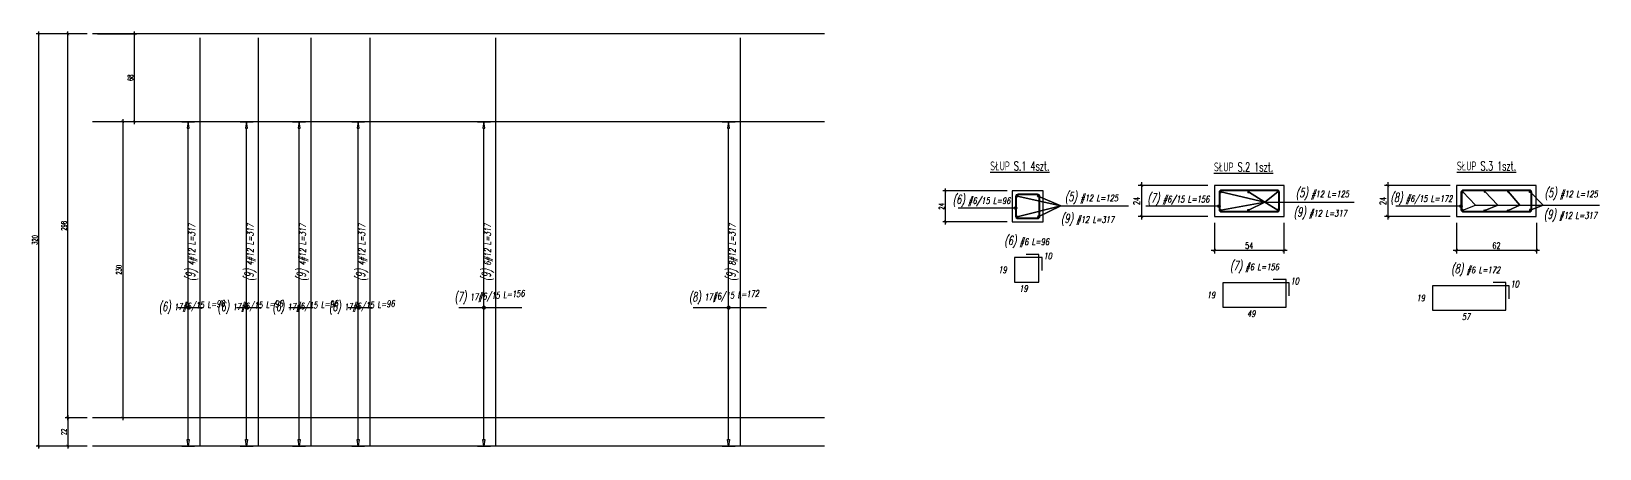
# Model space of a CAD drawing. Header units: millimetres. Extents: x 31098 to 33510, y -57712 to -56998.
# Drawn here: x 31098 to 32316, y -57439 to -57115 of the extents above; entities that cross this region are included whole.
import ezdxf
from ezdxf.enums import TextEntityAlignment as Align

# ---------------------------------------------------------------- set-up
doc = ezdxf.new("R2010")
doc.units = ezdxf.units.MM
doc.header["$LTSCALE"] = 50
doc.layers.get('Defpoints').update_dxf_attribs({"color": 251})
doc.layers.add('__NIEDRUK__', color=54, linetype='Continuous', plot=False)
for name, color, linetype in [('K-ODNOSNIK', 8, 'Continuous'), ('K-SCIANY', 2, 'Continuous'), ('K-TEXT 2.8mm', 101, 'Continuous'), ('K-UWAGI', 1, 'Continuous'), ('K-WYMIARY', 1, 'Continuous'), ('K-ZBROJ_06', 101, 'Continuous'), ('K-ZBROJ_12', 161, 'Continuous'), ('ZBROJA_NIEZLICZAC', 255, 'Continuous'), ('ZBROJA_PRET', 161, 'Continuous'), ('ZBROJA_RZUTPR', 141, 'Continuous'), ('ZBROJA_RZUTPR1', 255, 'Continuous'), ('ZBROJA_ZASIEG', 253, 'Continuous'), ('ZBROJA_ZLICZAC', 125, 'Continuous')]:
    doc.layers.add(name, color=color, linetype=linetype)
doc.styles.add('STYL_ZBROJA', font='romanszb.shx', dxfattribs={"width": 0.65, "oblique": 12})
doc.styles.add('text 2.8mm', font='romans.shx', dxfattribs={"width": 0.65})
doc.styles.add('WYM1', font='romanszb.shx', dxfattribs={"width": 0.6})
doc.dimstyles.new('CM100', dxfattribs={"dimscale": 5, "dimtxt": 2, "dimasz": 1, "dimexe": 1, "dimexo": 2, "dimgap": 0.5, "dimtad": 1, "dimrnd": 0.5, "dimdsep": 46, "dimtxsty": 'WYM1', "dimblk": 'OBLIQUE', "dimcen": 0, "dimdle": 1, "dimclrd": 253, "dimclre": 251, "dimclrt": 30, "dimadec": 0, "dimazin": 0, "dimtfac": 1, "dimtix": 1, "dimtmove": 0, "dimatfit": 0, "dimfxl": 1, "dimtfillclr": 256, "dimtolj": 1, "dimarcsym": 0})

# ---------------------------------------------------------------- blocks, each defined once
blk = doc.blocks.new('_ArchTick')
at = {"color": 0, "linetype": 'ByBlock', "const_width": 0.15}
blk.add_lwpolyline([(-0.5, -0.5), (0.5, 0.5)], dxfattribs=at)
blk = doc.blocks.new('*D79')
at = {"layer": 'Defpoints', "color": 0, "transparency": 16777216}
for p in [(32016.9, -57258.2), (32070.9, -57258.2), (32016.9, -57284.6)]:
    blk.add_point(p, dxfattribs=at)
at = {"layer": 'K-WYMIARY', "color": 251, "lineweight": -2, "transparency": 16777216}
for p, q in [((32016.9, -57263.2), (32016.9, -57287.1)), ((32070.9, -57263.2), (32070.9, -57287.1))]:
    blk.add_line(p, q, dxfattribs=at)
at = {"layer": 'K-WYMIARY', "color": 253, "lineweight": -2, "transparency": 16777216}
blk.add_line((32073.4, -57284.6), (32014.4, -57284.6), dxfattribs=at)
at = {"layer": 'K-WYMIARY', "color": 253, "lineweight": -2, "transparency": 16777216, "xscale": 2.5, "yscale": 2.5, "zscale": 2.5, "rotation": 180}
blk.add_blockref('_ArchTick', (32016.9, -57284.6), dxfattribs=at)
at = {"layer": 'K-WYMIARY', "color": 253, "lineweight": -2, "transparency": 16777216, "xscale": 2.5, "yscale": 2.5, "zscale": 2.5}
blk.add_blockref('_ArchTick', (32070.9, -57284.6), dxfattribs=at)
at = {"layer": 'K-WYMIARY', "color": 30, "transparency": 16777216, "insert": (32043.9, -57280.9), "char_height": 5, "attachment_point": 5, "style": 'WYM1'}
blk.add_mtext('\\A1;54', dxfattribs=at)
blk = doc.blocks.new('A$C392df230')
h = blk.add_hatch()
h.set_pattern_fill('ANGLE', color=256, scale=0.025)
h.set_pattern_definition([(360, (-2880.4701, 5517.13781), (-5e-64, 0.174625), [0.127, -0.047625]), (90, (-2880.4701, 5517.13781), (-0.174625, 1e-17), [0.127, -0.047625])])
h.paths.add_polyline_path([(0.5, 0, 1), (-0.5, 0, 1)])
blk.add_circle((0, 0), 0.5)
blk = doc.blocks.new('*D80')
at = {"layer": 'Defpoints', "color": 0, "transparency": 16777216}
for p in [(32016.9, -57234.2), (31960.3, -57258.2), (32016.9, -57258.2)]:
    blk.add_point(p, dxfattribs=at)
at = {"layer": 'K-WYMIARY', "color": 251, "lineweight": -2, "transparency": 16777216}
for p, q in [((32011.9, -57234.2), (31957.8, -57234.2)), ((32011.9, -57258.2), (31957.8, -57258.2))]:
    blk.add_line(p, q, dxfattribs=at)
at = {"layer": 'K-WYMIARY', "color": 253, "lineweight": -2, "transparency": 16777216}
blk.add_line((31960.3, -57231.7), (31960.3, -57260.7), dxfattribs=at)
at = {"layer": 'K-WYMIARY', "color": 253, "lineweight": -2, "transparency": 16777216, "xscale": 2.5, "yscale": 2.5, "zscale": 2.5}
for p, rotation in [((31960.3, -57234.2), 90), ((31960.3, -57258.2), 270)]:
    blk.add_blockref('_ArchTick', p, dxfattribs=dict(at, rotation=rotation))
at = {"layer": 'K-WYMIARY', "color": 30, "transparency": 16777216, "insert": (31956.5, -57246.2), "char_height": 5, "attachment_point": 5, "rotation": 90, "style": 'WYM1'}
blk.add_mtext('\\A1;24', dxfattribs=at)
blk = doc.blocks.new('*D83')
at = {"layer": 'Defpoints', "color": 0, "transparency": 16777216}
for p in [(32204.9, -57258.2), (32266.9, -57258.2), (32204.9, -57284.6)]:
    blk.add_point(p, dxfattribs=at)
at = {"layer": 'K-WYMIARY', "color": 251, "lineweight": -2, "transparency": 16777216}
for p, q in [((32204.9, -57263.2), (32204.9, -57287.1)), ((32266.9, -57263.2), (32266.9, -57287.1))]:
    blk.add_line(p, q, dxfattribs=at)
at = {"layer": 'K-WYMIARY', "color": 253, "lineweight": -2, "transparency": 16777216}
blk.add_line((32269.4, -57284.6), (32202.4, -57284.6), dxfattribs=at)
at = {"layer": 'K-WYMIARY', "color": 253, "lineweight": -2, "transparency": 16777216, "xscale": 2.5, "yscale": 2.5, "zscale": 2.5, "rotation": 180}
blk.add_blockref('_ArchTick', (32204.9, -57284.6), dxfattribs=at)
at = {"layer": 'K-WYMIARY', "color": 253, "lineweight": -2, "transparency": 16777216, "xscale": 2.5, "yscale": 2.5, "zscale": 2.5}
blk.add_blockref('_ArchTick', (32266.9, -57284.6), dxfattribs=at)
at = {"layer": 'K-WYMIARY', "color": 30, "transparency": 16777216, "insert": (32235.9, -57280.9), "char_height": 5, "attachment_point": 5, "style": 'WYM1'}
blk.add_mtext('\\A1;62', dxfattribs=at)
blk = doc.blocks.new('*D84')
at = {"layer": 'Defpoints', "color": 0, "transparency": 16777216}
for p in [(32204.9, -57234.2), (32151.5, -57258.2), (32204.9, -57258.2)]:
    blk.add_point(p, dxfattribs=at)
at = {"layer": 'K-WYMIARY', "color": 251, "lineweight": -2, "transparency": 16777216}
for p, q in [((32199.9, -57234.2), (32149, -57234.2)), ((32199.9, -57258.2), (32149, -57258.2))]:
    blk.add_line(p, q, dxfattribs=at)
at = {"layer": 'K-WYMIARY', "color": 253, "lineweight": -2, "transparency": 16777216}
blk.add_line((32151.5, -57231.7), (32151.5, -57260.7), dxfattribs=at)
at = {"layer": 'K-WYMIARY', "color": 253, "lineweight": -2, "transparency": 16777216, "xscale": 2.5, "yscale": 2.5, "zscale": 2.5}
for p, rotation in [((32151.5, -57234.2), 90), ((32151.5, -57258.2), 270)]:
    blk.add_blockref('_ArchTick', p, dxfattribs=dict(at, rotation=rotation))
at = {"layer": 'K-WYMIARY', "color": 30, "transparency": 16777216, "insert": (32147.8, -57246.2), "char_height": 5, "attachment_point": 5, "rotation": 90, "style": 'WYM1'}
blk.add_mtext('\\A1;24', dxfattribs=at)
blk = doc.blocks.new('*D85')
at = {"layer": 'Defpoints', "color": 0, "transparency": 16777216}
for p in [(31859.9, -57238.4), (31807.9, -57262.4), (31859.9, -57262.4)]:
    blk.add_point(p, dxfattribs=at)
at = {"layer": 'K-WYMIARY', "color": 251, "lineweight": -2, "transparency": 16777216}
for p, q in [((31855.9, -57238.4), (31805.9, -57238.4)), ((31855.9, -57262.4), (31805.9, -57262.4))]:
    blk.add_line(p, q, dxfattribs=at)
at = {"layer": 'K-WYMIARY', "color": 253, "lineweight": -2, "transparency": 16777216}
blk.add_line((31807.9, -57236.4), (31807.9, -57264.4), dxfattribs=at)
at = {"layer": 'K-WYMIARY', "color": 253, "lineweight": -2, "transparency": 16777216, "xscale": 2, "yscale": 2, "zscale": 2}
for p, rotation in [((31807.9, -57238.4), 90), ((31807.9, -57262.4), 270)]:
    blk.add_blockref('_ArchTick', p, dxfattribs=dict(at, rotation=rotation))
at = {"layer": 'K-WYMIARY', "color": 30, "transparency": 16777216, "insert": (31804.9, -57250.4), "char_height": 4, "attachment_point": 5, "rotation": 90, "style": 'WYM1'}
blk.add_mtext('\\A1;24', dxfattribs=at)
blk = doc.blocks.new('*D92')
at = {"layer": 'Defpoints', "color": 0, "transparency": 16777216}
for p in [(31145.6, -57116.5), (31103.8, -57436.5), (31145.6, -57436.5)]:
    blk.add_point(p, dxfattribs=at)
at = {"layer": 'K-WYMIARY', "color": 251, "lineweight": -2, "transparency": 16777216}
for p, q in [((31141.6, -57116.5), (31101.8, -57116.5)), ((31141.6, -57436.5), (31101.8, -57436.5))]:
    blk.add_line(p, q, dxfattribs=at)
at = {"layer": 'K-WYMIARY', "color": 253, "lineweight": -2, "transparency": 16777216}
blk.add_line((31103.8, -57114.5), (31103.8, -57438.5), dxfattribs=at)
at = {"layer": 'K-WYMIARY', "color": 253, "lineweight": -2, "transparency": 16777216, "xscale": 2, "yscale": 2, "zscale": 2}
for p, rotation in [((31103.8, -57116.5), 90), ((31103.8, -57436.5), 270)]:
    blk.add_blockref('_ArchTick', p, dxfattribs=dict(at, rotation=rotation))
at = {"layer": 'K-WYMIARY', "color": 30, "transparency": 16777216, "insert": (31100.8, -57276.5), "char_height": 4, "attachment_point": 5, "rotation": 90, "style": 'WYM1'}
blk.add_mtext('\\A1;320', dxfattribs=at)
blk = doc.blocks.new('*D93')
at = {"layer": 'Defpoints', "color": 0, "transparency": 16777216}
for p in [(31126.5, -57116.5), (31145.6, -57116.5), (31145.6, -57414.5)]:
    blk.add_point(p, dxfattribs=at)
at = {"layer": 'K-WYMIARY', "color": 251, "lineweight": -2, "transparency": 16777216}
for p, q in [((31141.6, -57116.5), (31124.5, -57116.5)), ((31141.6, -57414.5), (31124.5, -57414.5))]:
    blk.add_line(p, q, dxfattribs=at)
at = {"layer": 'K-WYMIARY', "color": 253, "lineweight": -2, "transparency": 16777216}
blk.add_line((31126.5, -57416.5), (31126.5, -57114.5), dxfattribs=at)
at = {"layer": 'K-WYMIARY', "color": 253, "lineweight": -2, "transparency": 16777216, "xscale": 2, "yscale": 2, "zscale": 2}
for p, rotation in [((31126.5, -57116.5), 90), ((31126.5, -57414.5), 270)]:
    blk.add_blockref('_ArchTick', p, dxfattribs=dict(at, rotation=rotation))
at = {"layer": 'K-WYMIARY', "color": 30, "transparency": 16777216, "insert": (31123.5, -57265.5), "char_height": 4, "attachment_point": 5, "rotation": 90, "style": 'WYM1'}
blk.add_mtext('\\A1;298', dxfattribs=at)
blk = doc.blocks.new('*D94')
at = {"layer": 'Defpoints', "color": 0, "transparency": 16777216}
for p in [(31145.6, -57414.5), (31126.5, -57436.5), (31145.6, -57436.5)]:
    blk.add_point(p, dxfattribs=at)
at = {"layer": 'K-WYMIARY', "color": 251, "lineweight": -2, "transparency": 16777216}
for p, q in [((31141.6, -57414.5), (31124.5, -57414.5)), ((31141.6, -57436.5), (31124.5, -57436.5))]:
    blk.add_line(p, q, dxfattribs=at)
at = {"layer": 'K-WYMIARY', "color": 253, "lineweight": -2, "transparency": 16777216}
blk.add_line((31126.5, -57412.5), (31126.5, -57438.5), dxfattribs=at)
at = {"layer": 'K-WYMIARY', "color": 253, "lineweight": -2, "transparency": 16777216, "xscale": 2, "yscale": 2, "zscale": 2}
for p, rotation in [((31126.5, -57414.5), 90), ((31126.5, -57436.5), 270)]:
    blk.add_blockref('_ArchTick', p, dxfattribs=dict(at, rotation=rotation))
at = {"layer": 'K-WYMIARY', "color": 30, "transparency": 16777216, "insert": (31123.5, -57425.5), "char_height": 4, "attachment_point": 5, "rotation": 90, "style": 'WYM1'}
blk.add_mtext('\\A1;22', dxfattribs=at)
blk = doc.blocks.new('*D97')
at = {"layer": 'Defpoints', "color": 0, "transparency": 16777216}
for p in [(31145.6, -57184.6), (31169.1, -57414.5), (31169.1, -57414.5)]:
    blk.add_point(p, dxfattribs=at)
at = {"layer": 'K-WYMIARY', "color": 251, "lineweight": -2, "transparency": 16777216}
for p, q in [((31149.6, -57184.6), (31171.1, -57184.6)), ((31173.1, -57414.5), (31171.1, -57414.5))]:
    blk.add_line(p, q, dxfattribs=at)
at = {"layer": 'K-WYMIARY', "color": 253, "lineweight": -2, "transparency": 16777216}
blk.add_line((31169.1, -57182.6), (31169.1, -57416.5), dxfattribs=at)
at = {"layer": 'K-WYMIARY', "color": 253, "lineweight": -2, "transparency": 16777216, "xscale": 2, "yscale": 2, "zscale": 2}
for p, rotation in [((31169.1, -57184.6), 90), ((31169.1, -57414.5), 270)]:
    blk.add_blockref('_ArchTick', p, dxfattribs=dict(at, rotation=rotation))
at = {"layer": 'K-WYMIARY', "color": 30, "transparency": 16777216, "insert": (31166.1, -57299.6), "char_height": 4, "attachment_point": 5, "rotation": 90, "style": 'WYM1'}
blk.add_mtext('\\A1;230', dxfattribs=at)
blk = doc.blocks.new('*D98')
at = {"layer": 'Defpoints', "color": 0, "transparency": 16777216}
for p in [(31145.6, -57116.5), (31149.6, -57184.6), (31178.1, -57184.6)]:
    blk.add_point(p, dxfattribs=at)
at = {"layer": 'K-WYMIARY', "color": 251, "lineweight": -2, "transparency": 16777216}
for p, q in [((31149.6, -57116.5), (31180.1, -57116.5)), ((31153.6, -57184.6), (31180.1, -57184.6))]:
    blk.add_line(p, q, dxfattribs=at)
at = {"layer": 'K-WYMIARY', "color": 253, "lineweight": -2, "transparency": 16777216}
blk.add_line((31178.1, -57114.5), (31178.1, -57186.6), dxfattribs=at)
at = {"layer": 'K-WYMIARY', "color": 253, "lineweight": -2, "transparency": 16777216, "xscale": 2, "yscale": 2, "zscale": 2}
for p, rotation in [((31178.1, -57116.5), 90), ((31178.1, -57184.6), 270)]:
    blk.add_blockref('_ArchTick', p, dxfattribs=dict(at, rotation=rotation))
at = {"layer": 'K-WYMIARY', "color": 30, "transparency": 16777216, "insert": (31175.1, -57150.6), "char_height": 4, "attachment_point": 5, "rotation": 90, "style": 'WYM1'}
blk.add_mtext('\\A1;68', dxfattribs=at)

msp = doc.modelspace()

# ---------------------------------------------------------------- linework, layer by layer
at = {"layer": '__NIEDRUK__'}
for points in [[(32022.448, -57254.108), (32065.448, -57254.108, 0.41421356), (32066.848, -57252.708), (32066.848, -57239.708, 0.41421356), (32065.448, -57238.308), (32022.448, -57238.308, 0.41421356), (32021.048, -57239.708), (32021.048, -57252.708, 0.41421356)], [(32210.351, -57254.108), (32261.351, -57254.108, 0.41421356), (32262.751, -57252.708), (32262.751, -57239.708, 0.41421356), (32261.351, -57238.308), (32210.351, -57238.308, 0.41421356), (32208.951, -57239.708), (32208.951, -57252.708, 0.41421356)], [(31864.429, -57259.323), (31879.429, -57259.323, 0.41421356), (31880.829, -57257.923), (31880.829, -57242.923, 0.41421356), (31879.429, -57241.523), (31864.429, -57241.523, 0.41421356), (31863.029, -57242.923), (31863.029, -57257.923, 0.41421356)]]:
    msp.add_lwpolyline(points, format="xyb", close=True, dxfattribs=at)
at = {"layer": 'K-ODNOSNIK'}
for points in [[(32056.153, -57247.24), (32043.282, -57239.148), (32056.153, -57247.24), (32043.282, -57253.267), (32056.153, -57247.24), (32066.119, -57239.148), (32056.153, -57247.24), (32021.777, -57239.148), (32056.153, -57247.24), (32066.119, -57253.267), (32056.153, -57247.24), (32021.777, -57253.267), (32056.153, -57247.24), (32125.411, -57247.24)], [(32209.68, -57239.148), (32219.713, -57249.426), (32236.975, -57249.426), (32226.794, -57238.808), (32236.975, -57249.426), (32254.089, -57249.426), (32244.908, -57238.808), (32254.089, -57249.426), (32272.056, -57249.426), (32262.022, -57239.148), (32272.056, -57249.426), (32294.944, -57249.426)], [(31862.429, -57251.711), (31817.961, -57251.711)], [(31897.631, -57250.057), (31880.1, -57242.363), (31897.631, -57250.057), (31863.758, -57242.363), (31897.631, -57250.057), (31880.1, -57258.483), (31897.631, -57250.057), (31863.758, -57258.483), (31897.631, -57250.057), (31950.092, -57250.057)], [(32020.448, -57250.194), (31963.564, -57250.194)], [(32208.351, -57250.194), (32157.773, -57250.194)], [(32209.68, -57253.267), (32219.713, -57249.426), (32236.975, -57249.426), (32226.794, -57253.608), (32236.975, -57249.426), (32254.089, -57249.426), (32244.908, -57253.608), (32254.089, -57249.426), (32272.056, -57249.426), (32262.022, -57253.267), (32272.056, -57249.426), (32316.035, -57249.426)]]:
    msp.add_lwpolyline(points, dxfattribs=at)
for centre in [(31862.429, -57251.711), (32020.448, -57250.194), (32208.351, -57250.194)]:
    msp.add_circle(centre, 1, dxfattribs=at)
at = {"layer": 'K-SCIANY'}
for points in [[(31859.929, -57262.423), (31883.929, -57262.423), (31883.929, -57238.423), (31859.929, -57238.423)], [(32016.948, -57258.208), (32070.948, -57258.208), (32070.948, -57234.208), (32016.948, -57234.208)], [(32204.851, -57258.208), (32266.851, -57258.208), (32266.851, -57234.208), (32204.851, -57234.208)]]:
    msp.add_lwpolyline(points, close=True, dxfattribs=at)
at = {"layer": 'K-UWAGI'}
for p, q in [((31714.127, -57116.507), (31145.637, -57116.507)), ((31714.127, -57184.647), (31145.637, -57184.647)), ((31714.127, -57414.507), (31145.637, -57414.507)), ((31714.127, -57436.507), (31145.637, -57436.507))]:
    msp.add_line(p, q, dxfattribs=at)
at = {"layer": 'K-ZBROJ_06'}
for points in [[(32022.448, -57254.708), (32065.448, -57254.708, 0.41421356), (32067.448, -57252.708), (32067.448, -57239.708, 0.41421356), (32065.448, -57237.708), (32022.448, -57237.708, 0.41421356), (32020.448, -57239.708), (32020.448, -57252.708, 0.41421356)], [(32210.351, -57254.708), (32261.351, -57254.708, 0.41421356), (32263.351, -57252.708), (32263.351, -57239.708, 0.41421356), (32261.351, -57237.708), (32210.351, -57237.708, 0.41421356), (32208.351, -57239.708), (32208.351, -57252.708, 0.41421356)], [(31864.429, -57259.923), (31879.429, -57259.923, 0.41421356), (31881.429, -57257.923), (31881.429, -57242.923, 0.41421356), (31879.429, -57240.923), (31864.429, -57240.923, 0.41421356), (31862.429, -57242.923), (31862.429, -57257.923, 0.41421356)]]:
    msp.add_lwpolyline(points, format="xyb", close=True, dxfattribs=at)
at = {"layer": 'ZBROJA_PRET'}
for p, q in [((31229.209, -57436.507), (31229.209, -57119.507)), ((31274.606, -57436.507), (31274.606, -57119.507)), ((31315.335, -57436.507), (31315.335, -57119.507)), ((31361.269, -57436.507), (31361.269, -57119.507)), ((31458.879, -57436.507), (31458.879, -57119.507)), ((31648.925, -57436.507), (31648.925, -57119.507)), ((31211.992, -57329.022), (31230.992, -57329.022)), ((31257.389, -57329.022), (31276.389, -57329.022)), ((31298.118, -57329.022), (31317.118, -57329.022)), ((31344.052, -57329.022), (31363.052, -57329.022)), ((31430.106, -57329.022), (31479.106, -57329.022)), ((31612.152, -57329.022), (31669.152, -57329.022))]:
    msp.add_line(p, q, dxfattribs=at)
at = {"layer": 'ZBROJA_RZUTPR'}
for points in [[(31883.092, -57300.213), (31883.092, -57290.213, 0.41421356), (31883.092, -57290.213), (31861.592, -57290.213, 0.41421356), (31861.592, -57290.213), (31861.592, -57309.213, 0.41421356), (31861.592, -57309.213), (31880.592, -57309.213, 0.41421356), (31880.592, -57309.213), (31880.592, -57287.713, 0.41421356), (31880.592, -57287.713), (31870.592, -57287.713)], [(32074.998, -57319.742), (32074.998, -57309.742, 0.41421356), (32074.998, -57309.742), (32023.498, -57309.742, 0.41421356), (32023.498, -57309.742), (32023.498, -57328.742, 0.41421356), (32023.498, -57328.742), (32072.498, -57328.742, 0.41421356), (32072.498, -57328.742), (32072.498, -57307.242, 0.41421356), (32072.498, -57307.242), (32062.498, -57307.242)], [(32245.799, -57322.085), (32245.799, -57312.085, 0.41421356), (32245.799, -57312.085), (32186.299, -57312.085, 0.41421356), (32186.299, -57312.085), (32186.299, -57331.085, 0.41421356), (32186.299, -57331.085), (32243.299, -57331.085, 0.41421356), (32243.299, -57331.085), (32243.299, -57309.585, 0.41421356), (32243.299, -57309.585), (32233.299, -57309.585)]]:
    msp.add_lwpolyline(points, format="xyb", dxfattribs=at)
at = {"layer": 'ZBROJA_ZASIEG'}
for p, q in [((31214.933, -57184.647), (31224.933, -57184.647)), ((31260.329, -57184.647), (31270.329, -57184.647)), ((31301.059, -57184.647), (31311.059, -57184.647)), ((31346.993, -57184.647), (31356.993, -57184.647)), ((31444.603, -57184.647), (31454.603, -57184.647)), ((31634.649, -57184.647), (31644.649, -57184.647)), ((31214.933, -57436.507), (31224.933, -57436.507)), ((31260.329, -57436.507), (31270.329, -57436.507)), ((31301.059, -57436.507), (31311.059, -57436.507)), ((31346.993, -57436.507), (31356.993, -57436.507)), ((31444.603, -57436.507), (31454.603, -57436.507)), ((31634.649, -57436.507), (31644.649, -57436.507))]:
    msp.add_line(p, q, dxfattribs=at)
for points in [[(31219.933, -57431.507), (31220.708, -57431.507), (31219.933, -57436.507), (31219.158, -57431.507), (31219.933, -57431.507), (31219.933, -57189.647), (31220.708, -57189.647), (31219.933, -57184.647), (31219.158, -57189.647), (31219.933, -57189.647)], [(31265.329, -57431.507), (31266.104, -57431.507), (31265.329, -57436.507), (31264.554, -57431.507), (31265.329, -57431.507), (31265.329, -57189.647), (31266.104, -57189.647), (31265.329, -57184.647), (31264.554, -57189.647), (31265.329, -57189.647)], [(31306.059, -57431.507), (31306.834, -57431.507), (31306.059, -57436.507), (31305.284, -57431.507), (31306.059, -57431.507), (31306.059, -57189.647), (31306.834, -57189.647), (31306.059, -57184.647), (31305.284, -57189.647), (31306.059, -57189.647)], [(31351.993, -57431.507), (31352.768, -57431.507), (31351.993, -57436.507), (31351.218, -57431.507), (31351.993, -57431.507), (31351.993, -57189.647), (31352.768, -57189.647), (31351.993, -57184.647), (31351.218, -57189.647), (31351.993, -57189.647)], [(31449.603, -57431.507), (31450.378, -57431.507), (31449.603, -57436.507), (31448.828, -57431.507), (31449.603, -57431.507), (31449.603, -57189.647), (31450.378, -57189.647), (31449.603, -57184.647), (31448.828, -57189.647), (31449.603, -57189.647)], [(31639.649, -57431.507), (31640.424, -57431.507), (31639.649, -57436.507), (31638.874, -57431.507), (31639.649, -57431.507), (31639.649, -57189.647), (31640.424, -57189.647), (31639.649, -57184.647), (31638.874, -57189.647), (31639.649, -57189.647)]]:
    msp.add_lwpolyline(points, dxfattribs=at)
at = {"layer": 'ZBROJA_ZASIEG', "const_width": 1.575}
for points in [[(31219.145, -57329.022, 1), (31220.72, -57329.022, 1)], [(31264.542, -57329.022, 1), (31266.117, -57329.022, 1)], [(31305.272, -57329.022, 1), (31306.847, -57329.022, 1)], [(31351.205, -57329.022, 1), (31352.78, -57329.022, 1)], [(31448.815, -57329.022, 1), (31450.39, -57329.022, 1)], [(31638.861, -57329.022, 1), (31640.436, -57329.022, 1)]]:
    msp.add_lwpolyline(points, format="xyb", close=True, dxfattribs=at)

# ---------------------------------------------------------------- block references
at = {"layer": 'K-ZBROJ_12', "xscale": -1, "rotation": 180}
for p in [(32021.777, -57239.148), (32043.282, -57239.148), (32209.68, -57239.148), (32226.794, -57238.808), (32244.908, -57238.808), (31863.758, -57242.363)]:
    msp.add_blockref('A$C392df230', p, dxfattribs=at)
at = {"layer": 'K-ZBROJ_12', "rotation": 180}
for p in [(32066.119, -57239.148), (32262.022, -57239.148), (31880.1, -57242.363)]:
    msp.add_blockref('A$C392df230', p, dxfattribs=at)
at = {"layer": 'K-ZBROJ_12'}
for p in [(31863.758, -57258.483), (32021.777, -57253.267), (32043.282, -57253.267), (32209.68, -57253.267), (32226.794, -57253.608), (32244.908, -57253.608)]:
    msp.add_blockref('A$C392df230', p, dxfattribs=at)
at = {"layer": 'K-ZBROJ_12', "xscale": -1}
for p in [(31880.1, -57258.483), (32066.119, -57253.267), (32262.022, -57253.267)]:
    msp.add_blockref('A$C392df230', p, dxfattribs=at)

# ---------------------------------------------------------------- texts
at = {"layer": 'K-TEXT 2.8mm', "style": 'text 2.8mm', "width": 0.65}
for s, p in [('%%USŁUP S.1 4szt.', (31842.803, -57224.588)), ('%%USŁUP S.3 1szt.', (32205.189, -57224.633)), ('%%USŁUP S.2 1szt.', (32016.545, -57225.384))]:
    msp.add_text(s, height=7, dxfattribs=at).set_placement(p, align=Align.BOTTOM_LEFT)
at = {"layer": 'ZBROJA_NIEZLICZAC', "char_height": 10, "style": 'STYL_ZBROJA'}
for s, insert, attachment_point in [('\\H7;\\C71;\\H5;\\C256;\\H7;\\C71;(5)\\H5;\\C256; #12 L=125', (31900.829, -57248.756), 7), ('\\H7;\\C71;\\H5;\\C256;\\H7;\\C71;(7)\\H5;\\C256; #6/15 L=156', (31964.909, -57249.656), 7), ('\\H7;\\C71;\\H5;\\C256;\\H7;\\C71;(5)\\H5;\\C256; #12 L=125', (32080.112, -57245.667), 7), ('\\H7;\\C71;\\H5;\\C256;\\H7;\\C71;(8)\\H5;\\C256; #6/15 L=172', (32177.619, -57249.268), 8), ('\\H7;\\C71;\\H5;\\C256;\\H7;\\C71;(5)\\H5;\\C256; #12 L=125', (32273.344, -57245.667), 7), ('\\H7;\\C71;\\H5;\\C256;\\H7;\\C71;(6)\\H5;\\C256; #6/15 L=96', (31836.044, -57250.809), 8), ('\\H7;\\C71;\\H5;\\C256;\\H7;\\C71;(9)\\H5;\\C256; #12 L=317', (32078.48, -57260.602), 7), ('\\H7;\\C71;\\H5;\\C256;\\H7;\\C71;(9)\\H5;\\C256; #12 L=317', (32272.766, -57262.34), 7), ('\\H7;\\C71;\\H5;\\C256;\\H7;\\C71;(9)\\H5;\\C256; #12 L=317', (31897.747, -57265.482), 7), ('\\H7;\\C71;\\H5;\\C256;\\H7;\\C71;(6)\\H5;\\C256; #6 L=96', (31871.092, -57282.713), 8), ('\\H7;\\C71;\\H5;\\C256;\\H7;\\C71;(7)\\H5;\\C256; #6 L=156', (32047.998, -57302.242), 8), ('\\H7;\\C71;\\H5;\\C256;\\H7;\\C71;(8)\\H5;\\C256; #6 L=172', (32219.799, -57304.585), 8)]:
    msp.add_mtext(s, dxfattribs=dict(at, insert=insert, attachment_point=attachment_point))
at = {"layer": 'ZBROJA_RZUTPR1', "style": 'STYL_ZBROJA', "oblique": 12, "width": 0.65}
for p in [(31890.592, -57288.963), (32082.498, -57308.492), (32253.299, -57310.835)]:
    msp.add_text('10', height=5, dxfattribs=at).set_placement(p, align=Align.MIDDLE_RIGHT)
for p in [(31849.092, -57299.713), (32010.998, -57319.242), (32173.799, -57321.585)]:
    msp.add_text('19', height=5, dxfattribs=at).set_placement(p, align=Align.MIDDLE_LEFT)
for s, p in [('19', (31868.592, -57311.713)), ('49', (32045.498, -57331.242)), ('57', (32212.299, -57333.585))]:
    msp.add_text(s, height=5, dxfattribs=at).set_placement(p, align=Align.TOP_CENTER)
at = {"layer": 'ZBROJA_ZLICZAC', "char_height": 10, "attachment_point": 7, "style": 'STYL_ZBROJA'}
for s, insert, rotation in [('\\H7;\\C71;\\H5;\\C256;\\H7;\\C71;(9)\\H5;\\C256; 4#12 L=317', (31227.574, -57308.365), 90), ('\\H7;\\C71;\\H5;\\C256;\\H7;\\C71;(9)\\H5;\\C256; 4#12 L=317', (31272.971, -57308.365), 90), ('\\H7;\\C71;\\H5;\\C256;\\H7;\\C71;(9)\\H5;\\C256; 4#12 L=317', (31313.701, -57308.365), 90), ('\\H7;\\C71;\\H5;\\C256;\\H7;\\C71;(9)\\H5;\\C256; 4#12 L=317', (31359.635, -57308.365), 90), ('\\H7;\\C71;\\H5;\\C256;\\H7;\\C71;(9)\\H5;\\C256; 6#12 L=317', (31457.245, -57308.365), 90), ('\\H7;\\C71;\\H5;\\C256;\\H7;\\C71;(9)\\H5;\\C256; 8#12 L=317', (31647.291, -57308.365), 90), ('\\H7;\\C71;\\H5;\\C256;\\H7;\\C71;(6)\\H5;\\C256; 17#6/15 L=96', (31197.431, -57334.399), 4.269576), ('\\H7;\\C71;\\H5;\\C256;\\H7;\\C71;(6)\\H5;\\C256; 17#6/15 L=96', (31242.828, -57334.399), 4.269576), ('\\H7;\\C71;\\H5;\\C256;\\H7;\\C71;(6)\\H5;\\C256; 17#6/15 L=96', (31285.557, -57334.399), 4.269576), ('\\H7;\\C71;\\H5;\\C256;\\H7;\\C71;(6)\\H5;\\C256; 17#6/15 L=96', (31329.491, -57334.399), 4.269576), ('\\H7;\\C71;\\H5;\\C256;\\H7;\\C71;(7)\\H5;\\C256; 17#6/15 L=156', (31427.101, -57326.78), 4.269576), ('\\H7;\\C71;\\H5;\\C256;\\H7;\\C71;(8)\\H5;\\C256; 17#6/15 L=172', (31609.147, -57326.78), 4.269576)]:
    msp.add_mtext(s, dxfattribs=dict(at, insert=insert, rotation=rotation))

# ---------------------------------------------------------------- dimensions: what is measured, and where the dimension line sits
at = {"layer": 'K-WYMIARY'}
for base, p1, p2, override, picture, middle in [((31103.786, -57436.507), (31145.637, -57116.507), (31145.637, -57436.507), {"dimscale": 2, "dimblk": 'ArchTick'}, '*D92', (31100.786, -57276.507)), ((31126.546, -57116.507), (31145.637, -57414.507), (31145.637, -57116.507), {"dimscale": 2, "dimblk": 'ArchTick'}, '*D93', (31123.546, -57265.507)), ((31178.075, -57184.647), (31145.637, -57116.507), (31149.637, -57184.647), {"dimscale": 2, "dimblk": 'ArchTick'}, '*D98', (31175.075, -57150.577)), ((31169.056, -57414.507), (31145.637, -57184.647), (31169.056, -57414.507), {"dimscale": 2, "dimblk": 'ArchTick', "dimtmove": 1}, '*D97', (31166.056, -57299.577)), ((31807.895, -57262.423), (31859.929, -57238.423), (31859.929, -57262.423), {"dimscale": 2, "dimblk": 'ArchTick'}, '*D85', (31804.895, -57250.423)), ((31960.299, -57258.208), (32016.948, -57234.208), (32016.948, -57258.208), {"dimscale": 2.5, "dimblk": 'ArchTick'}, '*D80', (31956.549, -57246.208)), ((32151.509, -57258.208), (32204.851, -57234.208), (32204.851, -57258.208), {"dimscale": 2.5, "dimblk": 'ArchTick'}, '*D84', (32147.759, -57246.208)), ((31126.546, -57436.507), (31145.637, -57414.507), (31145.637, -57436.507), {"dimscale": 2, "dimblk": 'ArchTick'}, '*D94', (31123.546, -57425.507))]:
    dim = msp.add_linear_dim(base=base, p1=p1, p2=p2, angle=90, dimstyle='CM100', override=override, dxfattribs=at)
    dim.commit()
    dim.dimension.update_dxf_attribs({"geometry": picture, "text_midpoint": middle})
for base, p1, p2, picture, middle in [((32016.948, -57284.643), (32070.948, -57258.208), (32016.948, -57258.208), '*D79', (32043.948, -57280.893)), ((32204.851, -57284.643), (32266.851, -57258.208), (32204.851, -57258.208), '*D83', (32235.851, -57280.893))]:
    dim = msp.add_linear_dim(base=base, p1=p1, p2=p2, dimstyle='CM100', override={"dimscale": 2.5, "dimblk": 'ArchTick'}, dxfattribs=at)
    dim.commit()
    dim.dimension.update_dxf_attribs({"geometry": picture, "text_midpoint": middle})

doc.saveas('drawing.dxf')
